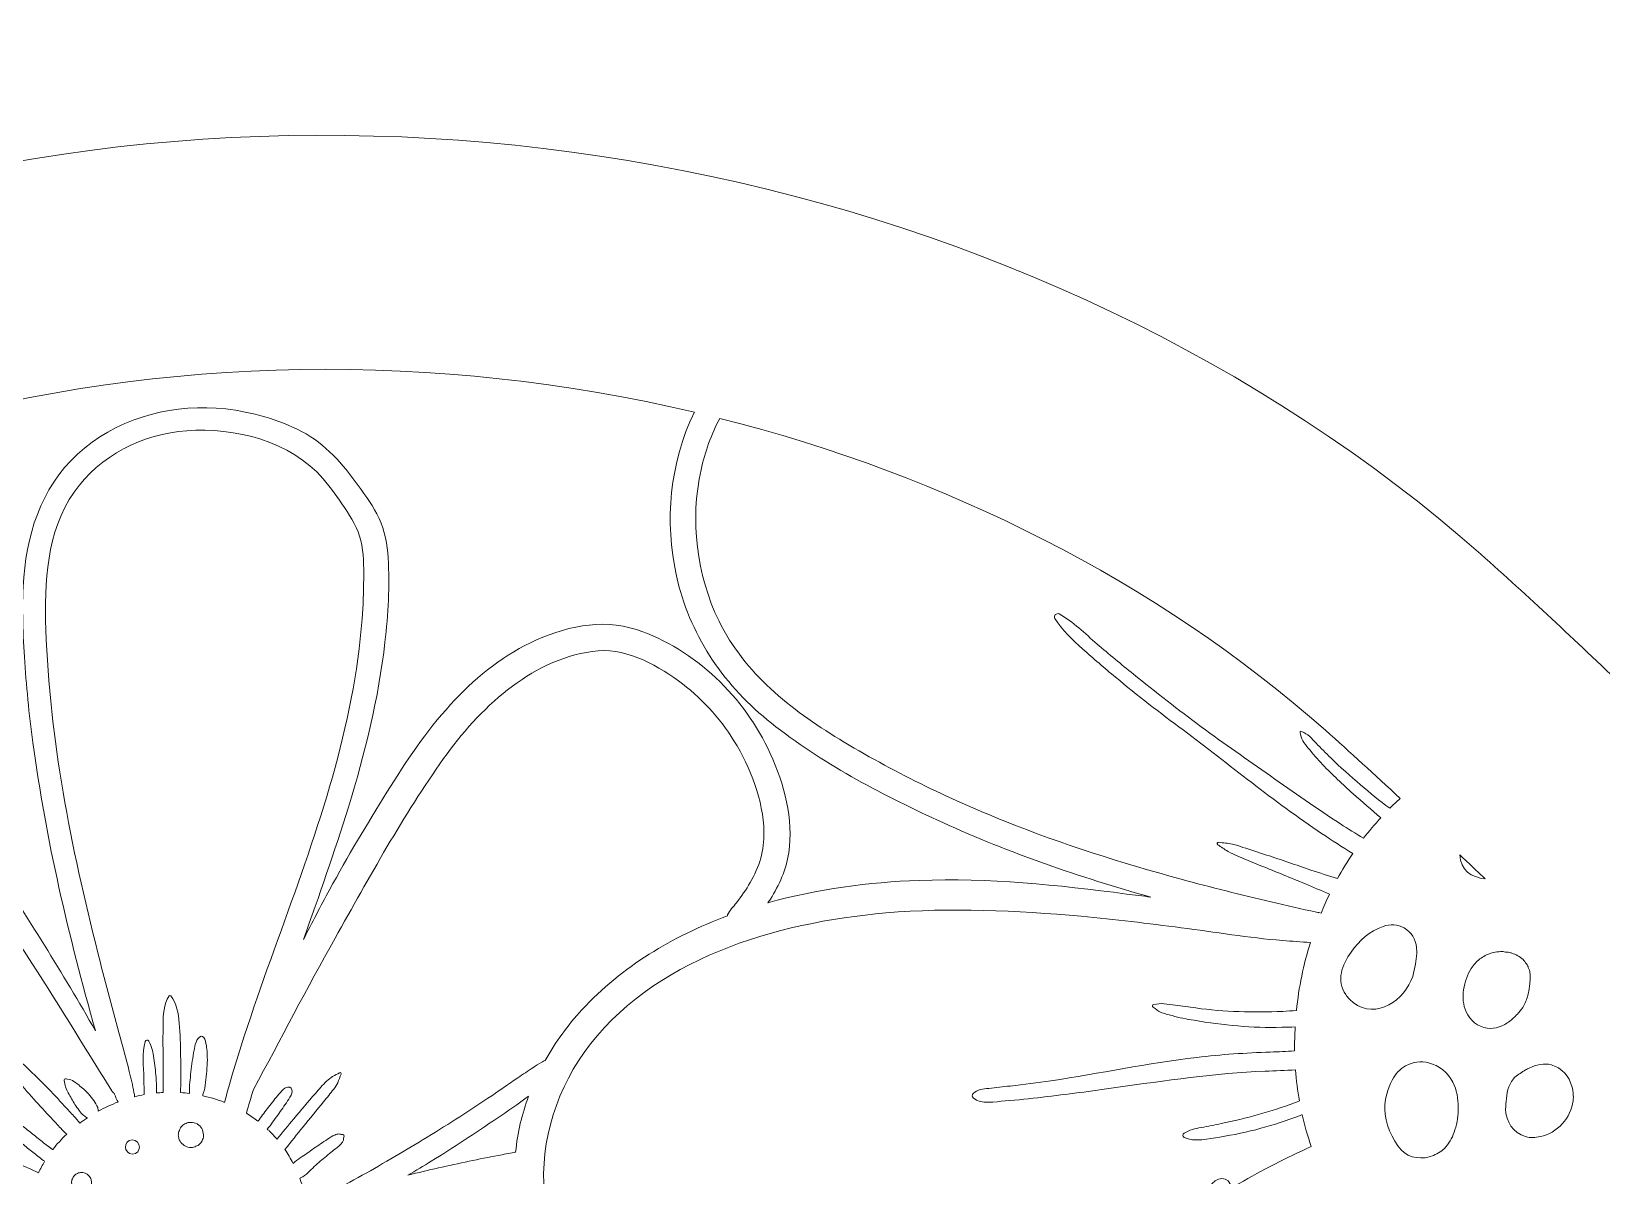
# Model space of a CAD drawing. Extents: x 226 to 1030, y -878 to -133.
# Drawn here: x 318.9 to 419.3, y -605.1 to -532 of the extents above; entities that cross this region are included whole.
import ezdxf

# ---------------------------------------------------------------- set-up
doc = ezdxf.new("R2010")
doc.units = 0
doc.header["$MEASUREMENT"] = 0
doc.layers.add('Layer 1', color=7, linetype='Continuous', lineweight=0)

# ---------------------------------------------------------------- blocks, each defined once
blk = doc.blocks.new('Block_0')
at = {"layer": 'Layer 1'}
for points, knots in [([(608.29, -629.17), (602.21, -597.06), (585.69, -570.7), (561.77, -554.95), (537.88, -539.22), (508.59, -534.61), (477.05, -541.62), (455.93, -546.32), (437.47, -556.92), (420.8, -573.94), (417.49, -570.81), (414.62, -568.08), (411.56, -565.38), (383.46, -540.59), (339.94, -531.98), (303.25, -543.96), (267.71, -555.56), (243.28, -584.04), (234.46, -624.15), (225.98, -662.7), (233.42, -700.76), (257.18, -740.51), (289.75, -794.98), (338.95, -838.24), (412.03, -876.67), (414.46, -877.95), (417.36, -878.49), (420.24, -878.49), (424.01, -878.49), (427.75, -877.57), (430.43, -876.19), (493.96, -843.36), (540.83, -804.52), (573.7, -757.45), (605.31, -712.18), (616.3, -671.42), (608.29, -629.17)], [0, 0, 0, 0, 1, 1, 1, 2, 2, 2, 3, 3, 3, 4, 4, 4, 5, 5, 5, 6, 6, 6, 7, 7, 7, 8, 8, 8, 9, 9, 9, 10, 10, 10, 11, 11, 11, 12, 12, 12, 12]), ([(361.31, -556.31), (361.21, -556.52), (361.1, -556.71), (361.01, -556.92), (359.61, -560.23), (359.4, -563.96), (360.32, -567.42), (361.3, -571.09), (363.52, -574.11), (366.51, -576.4), (369.75, -578.9), (373.46, -580.84), (377.18, -582.53), (381.48, -584.48), (385.94, -586.02), (390.48, -587.29), (389.96, -587.22), (389.44, -587.15), (388.92, -587.09), (384.52, -586.51), (380.11, -586.06), (375.66, -586.22), (372.47, -586.34), (369.17, -586.77), (366, -587.65), (366.05, -587.57), (366.11, -587.5), (366.16, -587.42), (366.73, -586.52), (367.18, -585.52), (367.33, -584.46), (367.65, -582.3), (367.04, -580.07), (366.15, -578.11), (364.53, -574.54), (361.36, -571.44), (357.6, -570.2), (355.34, -569.45), (352.91, -570.03), (350.83, -571.04), (348.88, -571.98), (347.17, -573.4), (345.72, -574.99), (344.16, -576.7), (342.87, -578.62), (341.65, -580.59), (340.38, -582.63), (339.13, -584.7), (337.99, -586.82), (337.42, -587.87), (336.86, -588.93), (336.32, -590), (337.32, -587.19), (338.31, -584.39), (339.19, -581.54), (340.26, -578.1), (341.12, -574.58), (341.53, -570.99), (341.73, -569.22), (341.84, -567.41), (341.73, -565.62), (341.68, -564.74), (341.51, -563.9), (341.15, -563.09), (340.8, -562.33), (340.31, -561.66), (339.82, -560.99), (338.81, -559.6), (337.75, -558.35), (336.2, -557.54), (334.7, -556.76), (333.03, -556.29), (331.35, -556.1), (328.13, -555.74), (324.86, -556.55), (322.33, -558.6), (319.8, -560.65), (318.7, -563.67), (318.45, -566.84), (318.31, -568.53), (318.38, -570.24), (318.49, -571.94), (318.6, -573.76), (318.78, -575.59), (319.03, -577.4), (319.86, -583.63), (321.31, -589.78), (323.03, -595.83), (320.92, -592.15), (318.67, -588.54), (316.32, -585), (316.19, -583.22), (316.02, -581.41), (315.72, -579.65), (315.41, -577.87), (314.97, -576.1), (314.47, -574.36), (313.66, -571.58), (312.67, -568.86), (311.52, -566.21), (311.68, -565.8), (311.59, -565.28), (311.57, -564.87), (311.55, -564.19), (311.52, -563.51), (311.49, -562.83), (311.43, -561.5), (311.36, -560.17), (311.27, -558.84), (311.23, -558.3), (311.18, -557.76), (311.14, -557.22), (327.37, -552.59), (344.91, -552.45), (361.31, -556.31)], [0, 0, 0, 0, 1, 1, 1, 2, 2, 2, 3, 3, 3, 4, 4, 4, 5, 5, 5, 6, 6, 6, 7, 7, 7, 8, 8, 8, 9, 9, 9, 10, 10, 10, 11, 11, 11, 12, 12, 12, 13, 13, 13, 14, 14, 14, 15, 15, 15, 16, 16, 16, 17, 17, 17, 18, 18, 18, 19, 19, 19, 20, 20, 20, 21, 21, 21, 22, 22, 22, 23, 23, 23, 24, 24, 24, 25, 25, 25, 26, 26, 26, 27, 27, 27, 28, 28, 28, 29, 29, 29, 30, 30, 30, 31, 31, 31, 32, 32, 32, 33, 33, 33, 34, 34, 34, 35, 35, 35, 36, 36, 36, 37, 37, 37, 38, 38, 38, 38]), ([(401.63, -576.63), (403.22, -578.03), (404.79, -579.47), (406.41, -580.99), (406.19, -581.2), (405.96, -581.4), (405.74, -581.61), (405.11, -581.13), (404.48, -580.64), (403.88, -580.12), (403.22, -579.56), (402.58, -578.99), (401.97, -578.39), (401.65, -578.09), (401.35, -577.77), (401.04, -577.46), (400.9, -577.32), (400.77, -577.17), (400.63, -577.03), (400.46, -576.87), (400.3, -576.82), (400.1, -576.7), (400.05, -576.67), (399.99, -576.72), (400.01, -576.77), (400.07, -576.96), (400.08, -577.13), (400.18, -577.3), (400.28, -577.46), (400.42, -577.62), (400.54, -577.77), (400.83, -578.14), (401.14, -578.48), (401.45, -578.82), (402.08, -579.47), (402.73, -580.09), (403.41, -580.69), (403.99, -581.2), (404.58, -581.71), (405.17, -582.22), (404.79, -582.64), (404.42, -583.07), (404.07, -583.53), (403.57, -583.23), (403.08, -582.92), (402.59, -582.61), (401.08, -581.62), (399.59, -580.59), (398.12, -579.55), (396.65, -578.5), (395.15, -577.49), (393.7, -576.41), (392.23, -575.32), (390.79, -574.19), (389.36, -573.04), (388.58, -572.41), (387.8, -571.77), (387.04, -571.12), (386.27, -570.45), (385.52, -569.69), (384.62, -569.2), (384.44, -569.11), (384.23, -569.31), (384.34, -569.48), (384.8, -570.25), (385.47, -570.85), (386.13, -571.44), (386.81, -572.05), (387.51, -572.65), (388.22, -573.24), (389.62, -574.41), (391.07, -575.52), (392.54, -576.61), (395.48, -578.82), (398.33, -581.17), (401.39, -583.22), (402.04, -583.66), (402.71, -584.08), (403.38, -584.5), (403.03, -585.02), (402.71, -585.56), (402.4, -586.11), (401.84, -585.93), (401.27, -585.74), (400.71, -585.56), (399.76, -585.24), (398.82, -584.91), (397.87, -584.6), (397.37, -584.44), (396.86, -584.27), (396.36, -584.11), (396.14, -584.03), (395.92, -583.96), (395.69, -583.91), (395.38, -583.83), (395.12, -583.83), (394.81, -583.78), (394.72, -583.77), (394.67, -583.88), (394.75, -583.94), (394.98, -584.08), (395.16, -584.24), (395.41, -584.37), (395.62, -584.48), (395.83, -584.58), (396.04, -584.67), (396.04, -584.67), (397.51, -585.28), (397.51, -585.28), (398.45, -585.67), (399.41, -586.05), (400.36, -586.45), (400.87, -586.66), (401.38, -586.88), (401.89, -587.1), (401.7, -587.49), (401.52, -587.9), (401.35, -588.31), (401.25, -588.29), (401.16, -588.27), (401.07, -588.25), (400.1, -588.04), (399.13, -587.82), (398.17, -587.59), (396.24, -587.14), (394.32, -586.67), (392.41, -586.14), (388.59, -585.11), (384.81, -583.91), (381.14, -582.44), (377.49, -580.97), (373.94, -579.25), (370.57, -577.2), (367.45, -575.29), (364.53, -573.01), (362.88, -569.66), (361.43, -566.69), (361.02, -563.2), (361.73, -559.99), (361.98, -558.86), (362.38, -557.74), (362.92, -556.7), (377.35, -560.34), (390.82, -567.09), (401.63, -576.63)], [0, 0, 0, 0, 1, 1, 1, 2, 2, 2, 3, 3, 3, 4, 4, 4, 5, 5, 5, 6, 6, 6, 7, 7, 7, 8, 8, 8, 9, 9, 9, 10, 10, 10, 11, 11, 11, 12, 12, 12, 13, 13, 13, 14, 14, 14, 15, 15, 15, 16, 16, 16, 17, 17, 17, 18, 18, 18, 19, 19, 19, 20, 20, 20, 21, 21, 21, 22, 22, 22, 23, 23, 23, 24, 24, 24, 25, 25, 25, 26, 26, 26, 27, 27, 27, 28, 28, 28, 29, 29, 29, 30, 30, 30, 31, 31, 31, 32, 32, 32, 33, 33, 33, 34, 34, 34, 35, 35, 35, 36, 36, 36, 37, 37, 37, 38, 38, 38, 39, 39, 39, 40, 40, 40, 41, 41, 41, 42, 42, 42, 43, 43, 43, 44, 44, 44, 45, 45, 45, 46, 46, 46, 47, 47, 47, 48, 48, 48, 48]), ([(331.59, -599.26), (331.48, -599.64), (331.38, -600.02), (331.28, -600.4), (330.83, -600.22), (330.36, -600.08), (329.88, -599.98), (329.89, -599.93), (329.91, -599.89), (329.92, -599.84), (330.06, -599.37), (330.1, -598.88), (330.14, -598.4), (330.18, -597.93), (330.2, -597.45), (330.14, -596.98), (330.12, -596.81), (330.06, -596.13), (329.78, -596.18), (329.46, -596.25), (329.38, -596.82), (329.33, -597.07), (329.24, -597.53), (329.18, -598), (329.13, -598.46), (329.08, -598.9), (329.02, -599.34), (329.03, -599.79), (329.03, -599.8), (329.03, -599.82), (329.04, -599.84), (328.85, -599.81), (328.66, -599.79), (328.46, -599.78), (328.46, -599.71), (328.47, -599.65), (328.47, -599.59), (328.49, -598.86), (328.49, -598.15), (328.47, -597.42), (328.46, -596.73), (328.44, -596.04), (328.38, -595.34), (328.32, -594.71), (328.24, -594.09), (327.84, -593.59), (327.81, -593.55), (327.75, -593.57), (327.73, -593.6), (327.38, -594.15), (327.36, -594.8), (327.35, -595.43), (327.34, -596.13), (327.34, -596.82), (327.35, -597.52), (327.35, -598.21), (327.35, -598.91), (327.36, -599.6), (327.36, -599.6), (327.36, -599.77), (327.36, -599.77), (327.22, -599.78), (327.07, -599.79), (326.93, -599.8), (326.93, -599.47), (326.93, -599.14), (326.9, -598.81), (326.87, -598.4), (326.82, -598), (326.76, -597.59), (326.71, -597.2), (326.62, -596.85), (326.44, -596.49), (326.38, -596.39), (326.23, -596.42), (326.2, -596.52), (326, -597.28), (326.1, -598.09), (326.12, -598.86), (326.12, -599.21), (326.14, -599.56), (326.15, -599.91), (325.94, -599.94), (325.73, -599.99), (325.52, -600.05), (325.52, -599.95), (325.51, -599.86), (325.49, -599.77), (325.4, -599.32), (325.31, -598.87), (325.19, -598.43), (324.97, -597.59), (324.75, -596.76), (324.52, -595.93), (324.06, -594.24), (323.61, -592.54), (323.18, -590.84), (322.32, -587.45), (321.55, -584.04), (320.96, -580.59), (320.37, -577.15), (319.98, -573.68), (319.86, -570.2), (319.76, -567.19), (319.89, -563.96), (321.67, -561.41), (323.28, -559.08), (326.07, -557.69), (328.86, -557.49), (331.92, -557.27), (335.52, -558.15), (337.57, -560.56), (338.07, -561.14), (338.51, -561.78), (338.94, -562.4), (339.38, -563.06), (339.8, -563.73), (339.99, -564.51), (340.19, -565.3), (340.17, -566.15), (340.17, -566.96), (340.17, -567.81), (340.13, -568.66), (340.07, -569.5), (339.82, -572.93), (339.1, -576.31), (338.17, -579.62), (336.29, -586.27), (333.49, -592.62), (331.59, -599.26)], [0, 0, 0, 0, 1, 1, 1, 2, 2, 2, 3, 3, 3, 4, 4, 4, 5, 5, 5, 6, 6, 6, 7, 7, 7, 8, 8, 8, 9, 9, 9, 10, 10, 10, 11, 11, 11, 12, 12, 12, 13, 13, 13, 14, 14, 14, 15, 15, 15, 16, 16, 16, 17, 17, 17, 18, 18, 18, 19, 19, 19, 20, 20, 20, 21, 21, 21, 22, 22, 22, 23, 23, 23, 24, 24, 24, 25, 25, 25, 26, 26, 26, 27, 27, 27, 28, 28, 28, 29, 29, 29, 30, 30, 30, 31, 31, 31, 32, 32, 32, 33, 33, 33, 34, 34, 34, 35, 35, 35, 36, 36, 36, 37, 37, 37, 38, 38, 38, 39, 39, 39, 40, 40, 40, 41, 41, 41, 42, 42, 42, 43, 43, 43, 43]), ([(324.07, -599.66), (324.11, -599.73), (324.17, -599.78), (324.23, -599.82), (324.26, -599.89), (324.28, -599.95), (324.3, -600.01), (324.35, -600.14), (324.41, -600.26), (324.47, -600.38), (324.04, -600.54), (323.62, -600.74), (323.21, -600.96), (323.2, -600.89), (323.19, -600.81), (323.17, -600.74), (323.05, -600.4), (322.82, -600.13), (322.58, -599.86), (322.4, -599.65), (322.17, -599.47), (321.96, -599.29), (321.83, -599.18), (321.69, -599.1), (321.55, -599.01), (321.42, -598.94), (321.28, -598.92), (321.15, -598.89), (321.07, -598.87), (321.01, -598.94), (321.03, -599.01), (321.05, -599.15), (321.06, -599.29), (321.12, -599.42), (321.17, -599.55), (321.23, -599.68), (321.29, -599.8), (321.43, -600.05), (321.56, -600.3), (321.72, -600.53), (321.89, -600.78), (322.05, -601.06), (322.29, -601.25), (322.36, -601.31), (322.43, -601.36), (322.51, -601.4), (322.34, -601.5), (322.18, -601.62), (322.02, -601.74), (321.92, -601.57), (321.78, -601.43), (321.65, -601.29), (321.45, -601.07), (321.25, -600.86), (321.05, -600.64), (320.66, -600.22), (320.28, -599.79), (319.88, -599.38), (319.49, -598.98), (319.09, -598.6), (318.69, -598.22), (318.26, -597.81), (317.79, -597.49), (317.29, -597.19), (317.14, -597.1), (316.99, -597.29), (317.06, -597.42), (317.32, -597.94), (317.6, -598.43), (317.96, -598.87), (318.33, -599.32), (318.69, -599.76), (319.08, -600.19), (319.45, -600.61), (319.83, -601), (320.21, -601.41), (320.41, -601.63), (320.61, -601.84), (320.81, -602.06), (320.94, -602.2), (321.06, -602.32), (321.2, -602.43), (320.86, -602.74), (320.56, -603.08), (320.3, -603.42), (320.29, -603.42), (320.28, -603.41), (320.26, -603.4), (320.23, -603.37), (320.2, -603.35), (320.17, -603.33), (320.16, -603.32), (320.14, -603.31), (320.14, -603.3), (320.08, -603.26), (320.03, -603.22), (319.97, -603.18), (319.74, -603), (319.51, -602.82), (319.29, -602.64), (319.05, -602.46), (318.82, -602.26), (318.58, -602.08), (318.46, -601.99), (318.34, -601.91), (318.22, -601.82), (318.06, -601.71), (317.91, -601.62), (317.7, -601.67), (317.55, -601.7), (317.47, -601.85), (317.46, -601.99), (317.45, -602.18), (317.59, -602.32), (317.71, -602.45), (317.82, -602.55), (317.92, -602.66), (318.03, -602.76), (318.24, -602.96), (318.47, -603.13), (318.69, -603.32), (318.91, -603.49), (319.13, -603.67), (319.35, -603.84), (319.46, -603.93), (319.58, -604.02), (319.7, -604.11), (319.73, -604.13), (319.76, -604.15), (319.78, -604.17), (319.64, -604.41), (319.51, -604.65), (319.39, -604.9), (314.1, -602.51), (308.86, -599.97), (303.98, -596.82), (301.37, -595.14), (298.87, -593.27), (296.57, -591.18), (294.31, -589.12), (292.14, -586.88), (291.25, -583.88), (290.78, -582.31), (290.51, -580.64), (290.4, -579.01), (290.29, -577.42), (290.49, -575.92), (291.24, -574.51), (291.94, -573.21), (292.91, -572.1), (293.92, -571.04), (294.97, -569.95), (296.06, -568.91), (297.64, -568.79), (300.7, -568.56), (303.48, -570.38), (305.52, -572.48), (306.63, -573.63), (307.6, -574.9), (308.54, -576.2), (309.54, -577.57), (310.53, -578.95), (311.5, -580.35), (315.4, -585.95), (319.14, -591.66), (322.71, -597.48), (323.15, -598.21), (323.61, -598.93), (324.07, -599.66)], [0, 0, 0, 0, 1, 1, 1, 2, 2, 2, 3, 3, 3, 4, 4, 4, 5, 5, 5, 6, 6, 6, 7, 7, 7, 8, 8, 8, 9, 9, 9, 10, 10, 10, 11, 11, 11, 12, 12, 12, 13, 13, 13, 14, 14, 14, 15, 15, 15, 16, 16, 16, 17, 17, 17, 18, 18, 18, 19, 19, 19, 20, 20, 20, 21, 21, 21, 22, 22, 22, 23, 23, 23, 24, 24, 24, 25, 25, 25, 26, 26, 26, 27, 27, 27, 28, 28, 28, 29, 29, 29, 30, 30, 30, 31, 31, 31, 32, 32, 32, 33, 33, 33, 34, 34, 34, 35, 35, 35, 36, 36, 36, 37, 37, 37, 38, 38, 38, 39, 39, 39, 40, 40, 40, 41, 41, 41, 42, 42, 42, 43, 43, 43, 44, 44, 44, 45, 45, 45, 46, 46, 46, 47, 47, 47, 48, 48, 48, 49, 49, 49, 50, 50, 50, 51, 51, 51, 52, 52, 52, 53, 53, 53, 54, 54, 54, 55, 55, 55, 56, 56, 56, 56]), ([(364.87, -586.36), (364.61, -586.81), (364.31, -587.24), (363.99, -587.65), (363.8, -587.9), (363.56, -588.14), (363.42, -588.42), (363.41, -588.44), (363.41, -588.47), (363.41, -588.49), (359.9, -589.79), (356.68, -591.72), (354.12, -594.49), (353.21, -595.47), (352.42, -596.56), (351.76, -597.73), (351.69, -597.76), (351.62, -597.79), (351.55, -597.83), (351.35, -597.94), (351.18, -598.07), (350.99, -598.19), (350.67, -598.4), (350.34, -598.61), (350.02, -598.83), (349.38, -599.26), (348.75, -599.71), (348.11, -600.14), (346.75, -601.05), (345.37, -601.93), (343.97, -602.78), (342.6, -603.61), (341.21, -604.43), (339.81, -605.21), (339.1, -605.6), (338.4, -605.98), (337.69, -606.35), (337.37, -606.52), (337.06, -606.7), (336.72, -606.83), (336.67, -606.84), (336.61, -606.86), (336.56, -606.87), (336.45, -606.32), (336.29, -605.78), (336.09, -605.25), (336.15, -605.23), (336.21, -605.2), (336.27, -605.16), (336.44, -605.06), (336.58, -604.92), (336.73, -604.78), (336.98, -604.53), (337.22, -604.3), (337.49, -604.08), (337.75, -603.87), (338.01, -603.65), (338.27, -603.44), (338.4, -603.33), (338.55, -603.24), (338.67, -603.11), (338.74, -603.04), (338.82, -602.96), (338.86, -602.87), (338.89, -602.79), (338.87, -602.7), (338.91, -602.63), (338.97, -602.54), (338.87, -602.43), (338.78, -602.45), (338.72, -602.47), (338.64, -602.42), (338.58, -602.42), (338.49, -602.42), (338.42, -602.45), (338.33, -602.49), (338.16, -602.56), (338.01, -602.66), (337.85, -602.76), (337.56, -602.95), (337.26, -603.15), (336.97, -603.36), (336.69, -603.56), (336.41, -603.75), (336.12, -603.94), (335.97, -604.05), (335.8, -604.16), (335.66, -604.3), (335.5, -603.99), (335.33, -603.7), (335.14, -603.42), (335.52, -602.93), (335.91, -602.44), (336.3, -601.96), (336.73, -601.42), (337.18, -600.9), (337.61, -600.36), (337.83, -600.1), (338.04, -599.83), (338.24, -599.57), (338.35, -599.44), (338.43, -599.3), (338.51, -599.15), (338.6, -598.97), (338.63, -598.78), (338.72, -598.6), (338.74, -598.55), (338.69, -598.48), (338.63, -598.51), (338.49, -598.61), (338.33, -598.65), (338.18, -598.75), (338.05, -598.84), (337.92, -598.93), (337.8, -599.05), (337.55, -599.29), (337.31, -599.56), (337.08, -599.83), (336.61, -600.36), (336.16, -600.91), (335.7, -601.45), (335.34, -601.89), (334.98, -602.32), (334.63, -602.75), (334.48, -602.58), (334.32, -602.4), (334.15, -602.24), (334.11, -602.2), (334.06, -602.16), (334.01, -602.12), (334.24, -601.82), (334.47, -601.52), (334.68, -601.21), (334.89, -600.91), (335.11, -600.62), (335.3, -600.31), (335.4, -600.15), (335.52, -599.99), (335.58, -599.82), (335.61, -599.7), (335.61, -599.46), (335.45, -599.43), (335.29, -599.39), (335.14, -599.47), (335.03, -599.58), (334.91, -599.7), (334.78, -599.84), (334.67, -599.98), (334.44, -600.25), (334.23, -600.54), (334.01, -600.81), (333.8, -601.07), (333.61, -601.34), (333.41, -601.61), (333.17, -601.43), (332.93, -601.26), (332.67, -601.1), (332.82, -600.59), (332.97, -600.09), (333.12, -599.58), (334.87, -596.37), (336.54, -593.11), (338.34, -589.92), (340.52, -586.04), (342.69, -582.07), (345.28, -578.44), (347.54, -575.27), (350.76, -572.16), (354.78, -571.59), (356.8, -571.31), (358.7, -572.32), (360.29, -573.47), (361.7, -574.49), (362.92, -575.82), (363.83, -577.3), (364.91, -579.03), (365.7, -581.08), (365.75, -583.14), (365.78, -584.3), (365.46, -585.36), (364.87, -586.36)], [0, 0, 0, 0, 1, 1, 1, 2, 2, 2, 3, 3, 3, 4, 4, 4, 5, 5, 5, 6, 6, 6, 7, 7, 7, 8, 8, 8, 9, 9, 9, 10, 10, 10, 11, 11, 11, 12, 12, 12, 13, 13, 13, 14, 14, 14, 15, 15, 15, 16, 16, 16, 17, 17, 17, 18, 18, 18, 19, 19, 19, 20, 20, 20, 21, 21, 21, 22, 22, 22, 23, 23, 23, 24, 24, 24, 25, 25, 25, 26, 26, 26, 27, 27, 27, 28, 28, 28, 29, 29, 29, 30, 30, 30, 31, 31, 31, 32, 32, 32, 33, 33, 33, 34, 34, 34, 35, 35, 35, 36, 36, 36, 37, 37, 37, 38, 38, 38, 39, 39, 39, 40, 40, 40, 41, 41, 41, 42, 42, 42, 43, 43, 43, 44, 44, 44, 45, 45, 45, 46, 46, 46, 47, 47, 47, 48, 48, 48, 49, 49, 49, 50, 50, 50, 51, 51, 51, 52, 52, 52, 53, 53, 53, 54, 54, 54, 55, 55, 55, 56, 56, 56, 57, 57, 57, 58, 58, 58, 59, 59, 59, 60, 60, 60, 60]), ([(410.67, -585.01), (411.05, -585.37), (411.45, -585.75), (411.84, -586.12), (410.97, -586.03), (410.25, -585.57), (410.22, -584.59), (410.37, -584.73), (410.52, -584.86), (410.67, -585.01)], [0, 0, 0, 0, 1, 1, 1, 2, 2, 2, 3, 3, 3, 3]), ([(390.63, -594.33), (390.79, -594.43), (390.91, -594.57), (391.1, -594.64), (391.33, -594.73), (391.59, -594.79), (391.83, -594.86), (392.29, -595), (392.76, -595.08), (393.24, -595.16), (394.16, -595.33), (395.1, -595.44), (396.04, -595.52), (396.97, -595.6), (397.9, -595.63), (398.84, -595.6), (399.12, -595.6), (399.41, -595.59), (399.7, -595.58), (399.67, -596.09), (399.66, -596.6), (399.66, -597.11), (399.15, -597.14), (398.63, -597.17), (398.11, -597.19), (396.54, -597.24), (394.97, -597.34), (393.41, -597.53), (390.28, -597.89), (387.21, -598.56), (384.09, -599.02), (383.23, -599.15), (382.36, -599.26), (381.49, -599.36), (381.03, -599.4), (380.57, -599.46), (380.12, -599.51), (379.75, -599.55), (379.39, -599.56), (379.12, -599.84), (379.05, -599.91), (379.04, -600.05), (379.12, -600.12), (379.63, -600.55), (380.55, -600.36), (381.16, -600.31), (381.96, -600.25), (382.76, -600.17), (383.55, -600.07), (385.11, -599.89), (386.67, -599.68), (388.23, -599.46), (391.41, -599.01), (394.58, -598.54), (397.79, -598.41), (398.43, -598.39), (399.08, -598.37), (399.72, -598.32), (399.77, -598.99), (399.85, -599.65), (399.97, -600.31), (399.87, -600.35), (399.77, -600.39), (399.66, -600.43), (398.9, -600.71), (398.13, -600.96), (397.34, -601.18), (396.56, -601.4), (395.77, -601.59), (394.97, -601.76), (394.55, -601.85), (394.12, -601.92), (393.7, -602.01), (393.3, -602.09), (392.94, -602.14), (392.6, -602.38), (392.51, -602.44), (392.48, -602.59), (392.6, -602.65), (393.29, -602.95), (394.16, -602.74), (394.88, -602.62), (395.76, -602.48), (396.64, -602.3), (397.5, -602.06), (398.34, -601.83), (399.16, -601.56), (399.98, -601.26), (400.04, -601.24), (400.09, -601.21), (400.15, -601.19), (400.3, -601.88), (400.5, -602.56), (400.73, -603.22), (399.16, -603.94), (397.6, -604.72), (396.11, -605.59), (395.96, -605.68), (395.82, -605.77), (395.67, -605.85), (395.64, -605.78), (395.6, -605.71), (395.57, -605.64), (395.25, -604.92), (394.26, -605.37), (394.22, -606.02), (394.21, -606.27), (394.18, -606.51), (394.16, -606.76), (393.14, -607.38), (392.12, -608.01), (391.09, -608.62), (389.43, -609.61), (387.74, -610.56), (385.98, -611.38), (384.18, -612.21), (382.29, -612.89), (380.39, -613.48), (378.43, -614.08), (376.45, -614.57), (374.45, -615.02), (372.39, -615.48), (370.3, -615.89), (368.19, -616.09), (364.51, -616.44), (360.69, -616.14), (357.37, -614.39), (355.94, -613.63), (354.64, -612.65), (353.64, -611.36), (352.64, -610.06), (352.02, -608.49), (351.79, -606.87), (351.31, -603.47), (352.28, -599.99), (354.26, -597.22), (358.57, -591.21), (366.52, -588.91), (373.54, -588.3), (377.69, -587.94), (381.88, -588.15), (386.03, -588.51), (388.17, -588.71), (390.29, -588.97), (392.42, -589.25), (394.57, -589.52), (396.73, -589.89), (398.9, -590.06), (399.49, -590.11), (400.08, -590.15), (400.67, -590.19), (400.23, -591.61), (399.93, -593.06), (399.78, -594.53), (399.49, -594.55), (399.2, -594.58), (398.9, -594.59), (397.97, -594.63), (397.04, -594.64), (396.11, -594.6), (395.19, -594.57), (394.26, -594.5), (393.35, -594.37), (392.91, -594.31), (392.47, -594.24), (392.04, -594.19), (391.8, -594.16), (391.56, -594.12), (391.32, -594.1), (391.08, -594.07), (390.91, -594.13), (390.67, -594.15), (390.58, -594.16), (390.54, -594.28), (390.63, -594.33)], [0, 0, 0, 0, 1, 1, 1, 2, 2, 2, 3, 3, 3, 4, 4, 4, 5, 5, 5, 6, 6, 6, 7, 7, 7, 8, 8, 8, 9, 9, 9, 10, 10, 10, 11, 11, 11, 12, 12, 12, 13, 13, 13, 14, 14, 14, 15, 15, 15, 16, 16, 16, 17, 17, 17, 18, 18, 18, 19, 19, 19, 20, 20, 20, 21, 21, 21, 22, 22, 22, 23, 23, 23, 24, 24, 24, 25, 25, 25, 26, 26, 26, 27, 27, 27, 28, 28, 28, 29, 29, 29, 30, 30, 30, 31, 31, 31, 32, 32, 32, 33, 33, 33, 34, 34, 34, 35, 35, 35, 36, 36, 36, 37, 37, 37, 38, 38, 38, 39, 39, 39, 40, 40, 40, 41, 41, 41, 42, 42, 42, 43, 43, 43, 44, 44, 44, 45, 45, 45, 46, 46, 46, 47, 47, 47, 48, 48, 48, 49, 49, 49, 50, 50, 50, 51, 51, 51, 52, 52, 52, 53, 53, 53, 54, 54, 54, 55, 55, 55, 56, 56, 56, 57, 57, 57, 58, 58, 58, 58]), ([(407.45, -590.51), (407.47, -590.64), (407.48, -590.77), (407.47, -590.9), (407.45, -591.12), (407.42, -591.35), (407.38, -591.58), (407.34, -591.84), (407.29, -592.09), (407.21, -592.35), (406.7, -593.85), (404.92, -595.17), (403.4, -594.02), (403.21, -593.88), (403.08, -593.73), (402.93, -593.52), (402.31, -592.63), (402.69, -591.6), (403.27, -590.8), (403.82, -590.05), (404.43, -589.47), (405.32, -589.16), (405.75, -589.01), (406.28, -589.02), (406.67, -589.26), (407.13, -589.54), (407.41, -589.98), (407.45, -590.51)], [0, 0, 0, 0, 1, 1, 1, 2, 2, 2, 3, 3, 3, 4, 4, 4, 5, 5, 5, 6, 6, 6, 7, 7, 7, 8, 8, 8, 9, 9, 9, 9]), ([(412.36, -590.83), (412.51, -590.8), (412.67, -590.77), (412.83, -590.77), (412.93, -590.76), (413.04, -590.78), (413.14, -590.8), (413.25, -590.81), (413.36, -590.81), (413.46, -590.84), (413.49, -590.85), (413.51, -590.86), (413.54, -590.87), (413.66, -590.92), (413.81, -590.96), (413.92, -591.03), (414.03, -591.09), (414.16, -591.18), (414.26, -591.27), (414.35, -591.35), (414.41, -591.46), (414.48, -591.56), (414.54, -591.63), (414.58, -591.71), (414.6, -591.79), (414.66, -591.89), (414.69, -592.01), (414.7, -592.12), (414.71, -592.22), (414.72, -592.31), (414.72, -592.4), (414.72, -592.54), (414.71, -592.68), (414.69, -592.82), (414.67, -593.04), (414.65, -593.25), (414.6, -593.47), (414.53, -593.73), (414.43, -593.98), (414.31, -594.22), (414.23, -594.38), (414.1, -594.52), (413.99, -594.66), (413.95, -594.72), (413.9, -594.77), (413.85, -594.82), (413.71, -594.97), (413.57, -595.09), (413.41, -595.22), (413.2, -595.38), (412.99, -595.49), (412.73, -595.58), (412.48, -595.67), (412.23, -595.69), (411.97, -595.66), (411.37, -595.59), (410.88, -595.15), (410.62, -594.61), (410.24, -593.79), (410.47, -592.6), (410.95, -591.86), (411.11, -591.6), (411.27, -591.42), (411.5, -591.24), (411.73, -591.07), (411.92, -590.97), (412.21, -590.87), (412.26, -590.85), (412.31, -590.84), (412.36, -590.83)], [0, 0, 0, 0, 1, 1, 1, 2, 2, 2, 3, 3, 3, 4, 4, 4, 5, 5, 5, 6, 6, 6, 7, 7, 7, 8, 8, 8, 9, 9, 9, 10, 10, 10, 11, 11, 11, 12, 12, 12, 13, 13, 13, 14, 14, 14, 15, 15, 15, 16, 16, 16, 17, 17, 17, 18, 18, 18, 19, 19, 19, 20, 20, 20, 21, 21, 21, 22, 22, 22, 23, 23, 23, 23]), ([(409.91, -602.16), (409.78, -602.58), (409.61, -602.91), (409.33, -603.25), (409.12, -603.5), (408.83, -603.67), (408.53, -603.79), (407.85, -604.08), (407.01, -604), (406.48, -603.44), (405.89, -602.82), (405.43, -601.68), (405.43, -600.83), (405.43, -600.19), (405.59, -599.54), (405.9, -598.98), (406.1, -598.61), (406.39, -598.27), (406.76, -598.06), (407.21, -597.81), (407.74, -597.76), (408.23, -597.88), (408.88, -598.04), (409.47, -598.52), (409.78, -599.11), (410.02, -599.6), (410.13, -600.18), (410.12, -600.73), (410.12, -601.2), (410.06, -601.71), (409.91, -602.16)], [0, 0, 0, 0, 1, 1, 1, 2, 2, 2, 3, 3, 3, 4, 4, 4, 5, 5, 5, 6, 6, 6, 7, 7, 7, 8, 8, 8, 9, 9, 9, 10, 10, 10, 10]), ([(416.48, -598.17), (416.51, -598.19), (416.53, -598.2), (416.55, -598.22), (417.11, -598.59), (417.42, -599.2), (417.47, -599.85), (417.48, -600), (417.48, -600.15), (417.46, -600.3), (417.35, -601.36), (416.43, -602.39), (415.37, -602.59), (415.05, -602.65), (414.73, -602.69), (414.42, -602.59), (413.63, -602.34), (413.15, -601.64), (413.15, -600.82), (413.15, -600.67), (413.16, -600.52), (413.18, -600.37), (413.24, -599.79), (413.27, -599.34), (413.66, -598.89), (413.68, -598.85), (413.71, -598.83), (413.74, -598.8), (413.96, -598.62), (414.18, -598.47), (414.42, -598.33), (414.5, -598.29), (414.57, -598.25), (414.66, -598.21), (414.91, -598.1), (415.09, -598.02), (415.36, -597.99), (415.6, -597.95), (415.83, -597.94), (416.07, -598.01), (416.21, -598.05), (416.35, -598.11), (416.48, -598.17)], [0, 0, 0, 0, 1, 1, 1, 2, 2, 2, 3, 3, 3, 4, 4, 4, 5, 5, 5, 6, 6, 6, 7, 7, 7, 8, 8, 8, 9, 9, 9, 10, 10, 10, 11, 11, 11, 12, 12, 12, 13, 13, 13, 14, 14, 14, 14]), ([(343, -605.05), (343.5, -604.76), (344, -604.46), (344.49, -604.16), (345.9, -603.28), (347.3, -602.37), (348.67, -601.43), (349.35, -600.97), (350.04, -600.5), (350.71, -600), (350.28, -601.15), (350, -602.35), (349.88, -603.58), (349.85, -603.59), (349.82, -603.6), (349.79, -603.6), (349.45, -603.66), (349.11, -603.73), (348.77, -603.79), (348.15, -603.91), (347.53, -604.03), (346.91, -604.16), (345.6, -604.44), (344.3, -604.73), (343, -605.05)], [0, 0, 0, 0, 1, 1, 1, 2, 2, 2, 3, 3, 3, 4, 4, 4, 5, 5, 5, 6, 6, 6, 7, 7, 7, 8, 8, 8, 8]), ([(329.87, -602.78), (329.84, -602.88), (329.78, -602.97), (329.7, -603.05), (329.63, -603.13), (329.54, -603.18), (329.44, -603.21), (329.35, -603.26), (329.25, -603.29), (329.14, -603.28), (329, -603.29), (328.86, -603.25), (328.73, -603.18), (328.68, -603.14), (328.62, -603.09), (328.56, -603.05), (328.46, -602.95), (328.39, -602.83), (328.35, -602.7), (328.35, -602.63), (328.33, -602.56), (328.32, -602.49), (328.32, -602.38), (328.34, -602.28), (328.39, -602.19), (328.42, -602.08), (328.48, -601.99), (328.56, -601.91), (328.63, -601.84), (328.72, -601.78), (328.82, -601.75), (328.91, -601.7), (329.01, -601.67), (329.12, -601.68), (329.26, -601.68), (329.4, -601.71), (329.52, -601.78), (329.58, -601.82), (329.64, -601.87), (329.69, -601.91), (329.79, -602.01), (329.86, -602.13), (329.9, -602.26), (329.9, -602.26), (329.93, -602.47), (329.93, -602.47), (329.94, -602.58), (329.92, -602.68), (329.87, -602.78)], [0, 0, 0, 0, 1, 1, 1, 2, 2, 2, 3, 3, 3, 4, 4, 4, 5, 5, 5, 6, 6, 6, 7, 7, 7, 8, 8, 8, 9, 9, 9, 10, 10, 10, 11, 11, 11, 12, 12, 12, 13, 13, 13, 14, 14, 14, 15, 15, 15, 16, 16, 16, 16]), ([(325.4, -603.71), (324.81, -603.71), (324.79, -602.8), (325.38, -602.8), (325.97, -602.8), (325.99, -603.71), (325.4, -603.71)], [0, 0, 0, 0, 1, 1, 1, 2, 2, 2, 2]), ([(322.15, -606.17), (322.03, -606.17), (321.93, -606.14), (321.82, -606.08), (321.82, -606.08), (321.69, -605.98), (321.69, -605.98), (321.61, -605.9), (321.55, -605.81), (321.52, -605.7), (321.51, -605.64), (321.51, -605.59), (321.5, -605.54), (321.5, -605.45), (321.51, -605.37), (321.55, -605.29), (321.58, -605.21), (321.62, -605.13), (321.69, -605.07), (321.74, -605.01), (321.81, -604.96), (321.89, -604.94), (321.97, -604.9), (322.05, -604.88), (322.13, -604.88), (322.25, -604.88), (322.35, -604.91), (322.45, -604.97), (322.5, -605), (322.55, -605.04), (322.59, -605.07), (322.67, -605.15), (322.73, -605.24), (322.76, -605.35), (322.76, -605.35), (322.78, -605.51), (322.78, -605.51), (322.79, -605.6), (322.77, -605.68), (322.73, -605.76), (322.71, -605.84), (322.66, -605.92), (322.6, -605.97), (322.54, -606.04), (322.47, -606.08), (322.39, -606.11), (322.31, -606.15), (322.24, -606.17), (322.15, -606.17)], [0, 0, 0, 0, 1, 1, 1, 2, 2, 2, 3, 3, 3, 4, 4, 4, 5, 5, 5, 6, 6, 6, 7, 7, 7, 8, 8, 8, 9, 9, 9, 10, 10, 10, 11, 11, 11, 12, 12, 12, 13, 13, 13, 14, 14, 14, 15, 15, 15, 16, 16, 16, 16])]:
    blk.add_open_spline(points, degree=3, knots=knots, dxfattribs=at)

msp = doc.modelspace()

# ---------------------------------------------------------------- block references
at = {"layer": 'Layer 1'}
msp.add_blockref('Block_0', (0, 0), dxfattribs=at)

doc.saveas('drawing.dxf')
